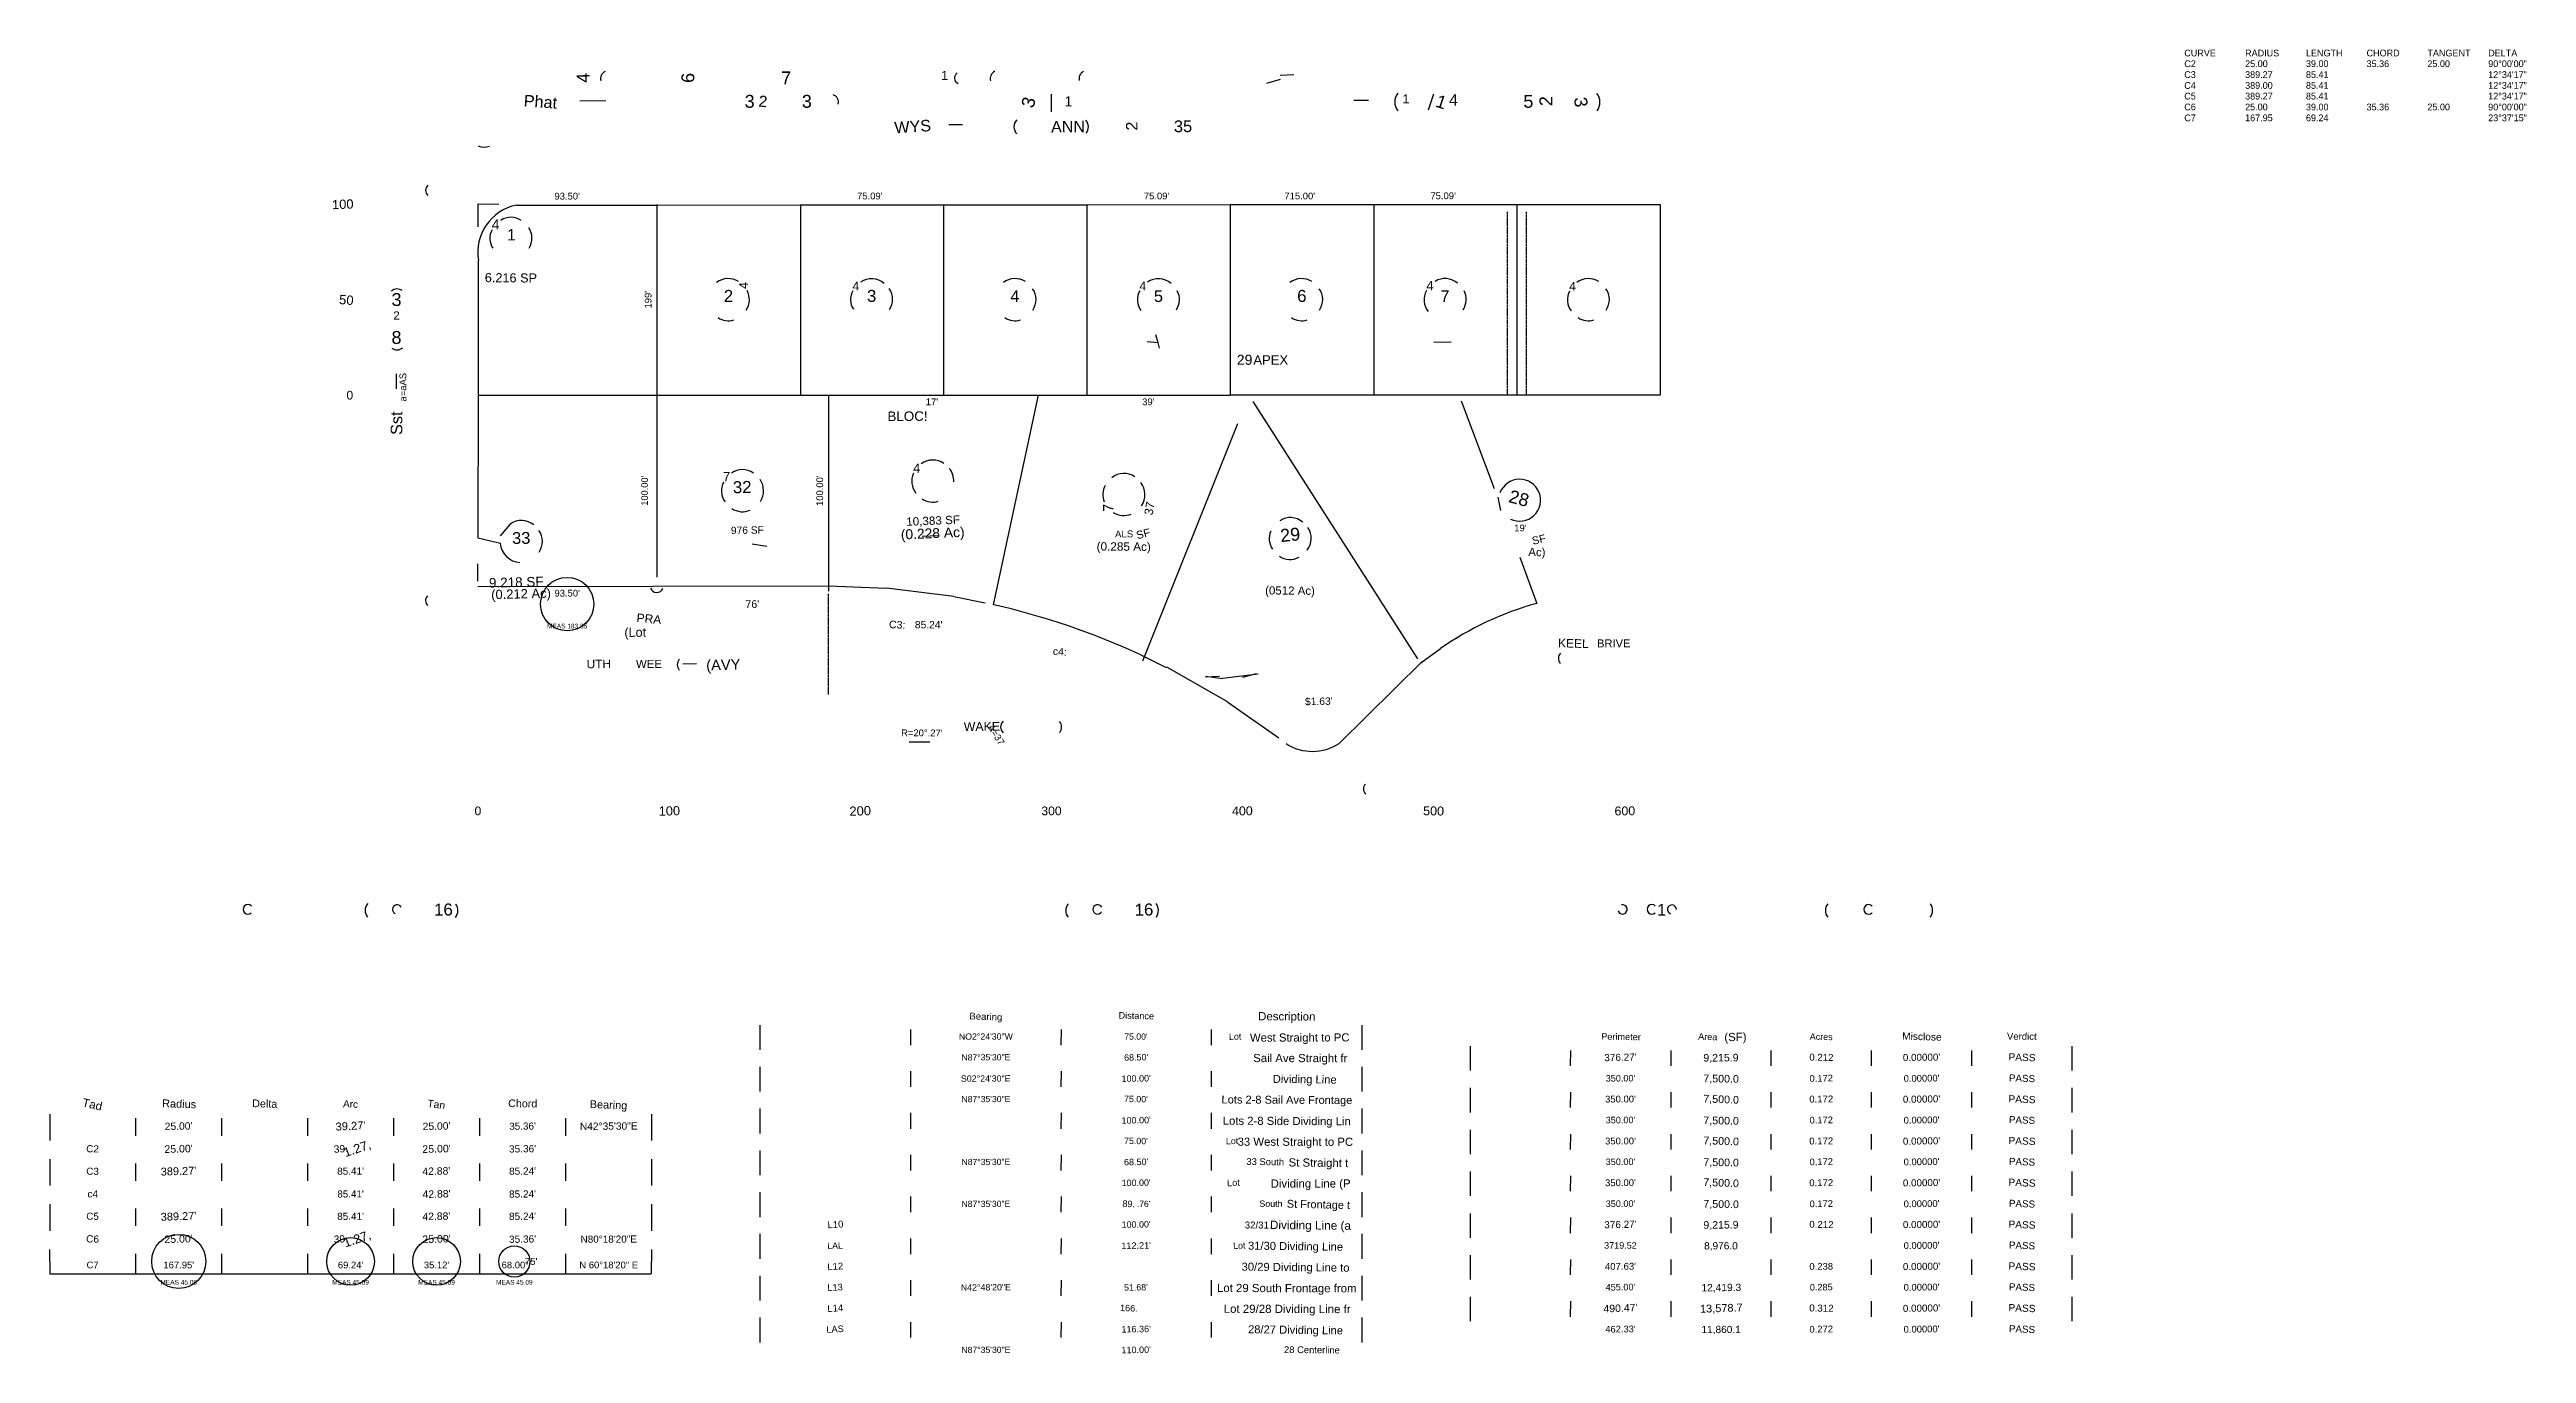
# Model space of a CAD drawing. Header units: feet. Extents: x 5 to 1304, y 51 to 735.
import ezdxf
from ezdxf.enums import TextEntityAlignment as Align

# ---------------------------------------------------------------- set-up
doc = ezdxf.new("R2010")
doc.units = ezdxf.units.FT
doc.header["$MEASUREMENT"] = 0
doc.linetypes.add('DASHED', pattern=[1.524, 1.27, -0.254])
for name, color, linetype in [('PLAT-CURVE', 4, 'CONTINUOUS'), ('PLAT-LINE', 7, 'CONTINUOUS'), ('PLAT-LINE-DASH', 8, 'DASHED'), ('PLAT-QA', 1, 'CONTINUOUS'), ('PLAT-TABLE', 6, 'CONTINUOUS'), ('PLAT-TABLE-CURVE', 6, 'CONTINUOUS'), ('PLAT-TEXT-AREA', 5, 'CONTINUOUS'), ('PLAT-TEXT-BRG', 3, 'CONTINUOUS'), ('PLAT-TEXT-CURVE', 6, 'CONTINUOUS'), ('PLAT-TEXT-DIST', 2, 'CONTINUOUS'), ('PLAT-TEXT-LOTNO', 5, 'CONTINUOUS'), ('PLAT-TEXT-MISC', 9, 'CONTINUOUS'), ('PLAT-TEXT-UNASSOC', 30, 'CONTINUOUS')]:
    doc.layers.add(name, color=color, linetype=linetype)
doc.styles.add('PLAT', font='arial.ttf')

msp = doc.modelspace()

# ---------------------------------------------------------------- linework, layer by layer
at = {"layer": 'PLAT-CURVE', "true_color": 0x58a6ff}
for centre, radius, start, end in [((298.3, 720), 4.3, 116.4487, -166.481), ((482.9, 720.5), 3.22, 126.4374, -116.0183), ((502.8, 720), 4.44, 117.2286, -165.6983), ((549.2, 720.1), 4.25, 116.0233, -165.9737), ((415.1, 708), 3.66, -19.7549, 75.5197), ((717.7, 707.8), 7.19, 139.8231, -140.8467), ((810.9, 707.7), 7.27, -37.7506, 40.1015), ((255.1, 628.8), 25.5, 101.5729, -170.612), ((245.2, 636.3), 9.25, 150.7535, -145.7654), ((247, 637.9), 9.48, 54.8212, 124.3579), ((248, 636.4), 10, -31.2078, 32.7777), ((361, 605.1), 10.1, 57.7122, 127.4939), ((436.2, 605), 10.1, 49.0605, 124.957), ((511.4, 605.1), 10.1, 57.7122, 127.4939), ((586.6, 605), 10.1, 49.0605, 124.957), ((661.7, 605.1), 10.1, 57.7122, 127.4939), ((736.9, 605.1), 10.1, 49.0792, 121.3367), ((812.1, 605.1), 10.1, 57.7122, 127.4939), ((362.5, 604.2), 9.57, -35.0231, 29.2473), ((434.1, 604.1), 9.01, 148.6238, -146.0716), ((437.3, 604.3), 9.89, -33.139, 34.5381), ((512.9, 604.2), 9.53, -35.2401, 36.1939), ((585, 604.1), 9.48, 150.0477, -143.1112), ((587.8, 604.2), 9.8, -33.359, 27.5406), ((663.2, 604.2), 9.53, -35.2401, 36.1939), ((735.7, 604.1), 9.81, 150.8591, -140.748), ((738.2, 604.2), 9.8, -33.359, 27.5406), ((810.7, 604.1), 9.66, 151.7116, -142.655), ((813.6, 604.2), 9.53, -35.2401, 36.1939), ((360.8, 601.7), 8.66, -126.4266, -69.2423), ((511.2, 601.7), 8.66, -126.4266, -69.2423), ((661.5, 601.7), 8.66, -126.4266, -69.2423), ((811.9, 601.7), 8.66, -126.4266, -69.2423), ((109.1, 284.2), 2.51, 44.5466, -46.0452), ((176, 283.7), 5.47, 138.7215, -139.2923), ((187.3, 284.2), 2.42, 30.3149, -115.2342), ((213.6, 283.6), 5.62, -39.7622, 36.9385), ((543.5, 283.6), 5.54, 139.5168, -140.3541), ((554.7, 284.2), 2.45, 29.2804, -31.1849), ((580.3, 283.6), 6.26, -33.6871, 36.1351), ((830, 284.2), 2.44, -162.2445, 104.4803), ((845.4, 284.2), 2.51, 44.5466, -46.0452), ((855.9, 284.2), 2.39, -0.125, -107.5514), ((941.9, 283.6), 5.54, 139.5168, -140.3541), ((959.1, 284.2), 2.51, 44.2992, -46.0431), ((986.9, 283.7), 5.7, -39.5173, 36.2767)]:
    msp.add_arc(centre, radius, start, end, dxfattribs=at)
at = {"layer": 'PLAT-CURVE', "true_color": 0xffd33d}
for centre, radius, start, end in [((515.9, 694.8), 5.1, 134.5353, -134.203), ((544.4, 694.8), 5.44, -38.4852, 41.3445), ((233, 692.8), 8.58, -111.5912, -71.3251), ((205.9, 661.5), 3.65, 133.7409, -133.2343), ((187.3, 605.2), 4.55, 53.5615, 130.2992), ((187.3, 582.2), 4.42, -128.7102, -48.41), ((205.6, 446.2), 3.39, 131.0366, -130.5018), ((338.8, 412.6), 4.56, 140.975, -141.2165), ((697.7, 347.3), 3.61, 133.513, -132.3887)]:
    msp.add_arc(centre, radius, start, end, dxfattribs=at)
at = {"layer": 'PLAT-CURVE', "true_color": 0x3fb950}
for centre, radius, start, end in [((468.3, 509.7), 10.3, 55.6009, 127.0123), ((366.9, 503.9), 9.56, 151.9898, -142.7401), ((368.5, 505.5), 9.51, 53.4326, 127.5732), ((368.9, 503.9), 10.6, -32.5055, 33.4779), ((467.3, 508.9), 10.1, 155.9719, -141.8559), ((469.6, 509.3), 9.64, -4.8392, 40.5272), ((568.5, 503), 10, 54.7133, 129.4532), ((568.8, 501.9), 10.7, -33.7643, 36.5731), ((776, 498.9), 11, -115.5182, 159.5503), ((368.4, 502.7), 9.85, -124.8249, -65.0562), ((468.1, 507.1), 9.22, -125.5337, -71.3171), ((567.3, 501.9), 9.88, 151.7315, -157.1473), ((252.5, 478.2), 10.1, 49.6953, 125.5737), ((253.6, 477.3), 9.9, -34.7519, 35.3744), ((568.6, 501.8), 10.9, -121.5745, -69.8013), ((252.4, 477.2), 11, -175.5156, -93.4431), ((415.3, 68.7), 384.8, 65.0985, 77.2764), ((829, 285.3), 165.4, 105.4422, 124.8587)]:
    msp.add_arc(centre, radius, start, end, dxfattribs=at)
at = {"layer": 'PLAT-CURVE', "true_color": 0xd2a8ff}
for centre, radius, start, end in [((654.8, 478.8), 10.1, 157.3574, -145.912), ((655.8, 479.8), 10, 49.1365, 123.2901), ((656.2, 478.9), 10.5, -36.5413, 33.0714), ((655.7, 477.6), 9.79, -125.517, -61.6786), ((667.4, 392.4), 25.3, -123.1198, -56.4509)]:
    msp.add_arc(centre, radius, start, end, dxfattribs=at)
at = {"layer": 'PLAT-CURVE', "true_color": 0xffffff}
msp.add_arc((323.5, 453.8), 3.36, -163.0521, -20.5532, dxfattribs=at)
at = {"layer": 'PLAT-CURVE', "true_color": 0xff7b72}
for centre, radius, start, end in [((800.5, 415.9), 4.14, 139.0198, -139.9424), ((507.9, 379.9), 4.08, 132.5393, -132.6245), ((531.3, 379.9), 4.5, -38.7022, 40.1953)]:
    msp.add_arc(centre, radius, start, end, dxfattribs=at)
at = {"layer": 'PLAT-LINE', "true_color": 0x58a6ff}
for p, q in [((650.5, 719.7), (643.2, 717.5)), ((530.4, 712), (530.4, 702.7)), ((730.8, 712), (728.1, 703.6)), ((250, 653.8), (323.5, 653.8)), ((323.5, 653.8), (398.8, 653.9)), ((398.8, 654.1), (398.8, 554)), ((398.8, 653.9), (473.9, 653.9)), ((473.9, 654.1), (473.9, 554)), ((473.9, 653.9), (549.1, 653.9)), ((549.1, 654.1), (549.1, 554)), ((549.1, 653.9), (624.2, 654)), ((624.2, 654.1), (624.2, 554)), ((624.2, 654), (699.5, 654)), ((699.5, 654.1), (699.5, 554.1)), ((699.5, 654), (774.6, 654)), ((774.6, 654), (849.7, 654)), ((774.6, 654), (774.6, 554.1)), ((849.7, 654), (849.7, 554.1)), ((229.9, 624.6), (229.8, 554)), ((774.6, 554.1), (769.5, 554.1)), ((779.5, 554.1), (774.6, 554.1)), ((849.7, 554.1), (779.5, 554.1))]:
    msp.add_line(p, q, dxfattribs=at)
at = {"layer": 'PLAT-LINE', "true_color": 0x223c5b}
msp.add_line((650.4, 721.9), (657.6, 722.2), dxfattribs=at)
at = {"layer": 'PLAT-LINE', "true_color": 0x2d517b}
msp.add_line((283.2, 708.5), (296.7, 708.7), dxfattribs=at)
at = {"layer": 'PLAT-LINE', "true_color": 0x4581c6}
msp.add_line((696.7, 708.6), (689.1, 708.7), dxfattribs=at)
at = {"layer": 'PLAT-LINE', "true_color": 0xbb9d32}
msp.add_line((483.9, 695.8), (476.7, 695.8), dxfattribs=at)
at = {"layer": 'PLAT-LINE', "true_color": 0xffd33d}
for p, q in [((229.6, 654.4), (240.7, 654.2)), ((229.6, 654.4), (229.7, 642.3)), ((186.8, 565.3), (186.9, 557.4)), ((229.7, 456.5), (229.7, 465.5))]:
    msp.add_line(p, q, dxfattribs=at)
at = {"layer": 'PLAT-LINE', "true_color": 0x4bafa7}
msp.add_line((323.5, 654.1), (323.5, 458.6), dxfattribs=at)
at = {"layer": 'PLAT-LINE', "true_color": 0x61676e}
msp.add_line((586.4, 581.5), (585.3, 585.7), dxfattribs=at)
at = {"layer": 'PLAT-LINE', "true_color": 0x393e45}
msp.add_line((586.4, 581.5), (580.7, 582), dxfattribs=at)
at = {"layer": 'PLAT-LINE', "true_color": 0x193868}
msp.add_line((587.1, 578.7), (586.4, 581.5), dxfattribs=at)
at = {"layer": 'PLAT-LINE', "true_color": 0x7d848b}
msp.add_line((740.1, 581.9), (731.1, 581.6), dxfattribs=at)
at = {"layer": 'PLAT-LINE', "true_color": 0x3fb950}
for p, q in [((229.8, 554), (229.7, 479.2)), ((229.7, 554), (398.8, 554)), ((398.8, 554), (413.5, 554)), ((413.5, 554), (473.9, 554)), ((413.5, 554), (413.5, 454)), ((473.9, 554), (523.6, 554)), ((523.6, 554), (549.1, 554)), ((549.1, 554), (624.2, 554)), ((699.5, 554.1), (624.2, 554)), ((636.1, 550.7), (722.5, 415.7)), ((769.5, 554.1), (699.5, 554.1)), ((745.3, 551.1), (762.6, 505.1)), ((764.6, 500.5), (766, 493.5)), ((246.6, 486.4), (241.4, 480.3)), ((229.7, 479.2), (241.5, 476.4)), ((776.2, 469), (785, 444.7)), ((413.5, 454), (443.9, 452.8)), ((443.9, 452.9), (479.3, 448.5)), ((479.3, 448.3), (495.8, 445)), ((734.5, 421), (724.2, 413.4))]:
    msp.add_line(p, q, dxfattribs=at)
at = {"layer": 'PLAT-LINE', "true_color": 0x2c7d3c}
msp.add_line((523.6, 554), (500, 444), dxfattribs=at)
at = {"layer": 'PLAT-LINE', "true_color": 0xd2a8ff}
for p, q in [((628, 539), (578.3, 414.5)), ((577.3, 417.7), (590.7, 411.2)), ((590.8, 411.5), (623, 393.1)), ((724.9, 414.3), (681.4, 371.3)), ((623, 393), (649.8, 374.3))]:
    msp.add_line(p, q, dxfattribs=at)
at = {"layer": 'PLAT-LINE', "true_color": 0x23272e}
msp.add_line((373.6, 476), (381.3, 474.8), dxfattribs=at)
at = {"layer": 'PLAT-LINE', "true_color": 0x0d1117}
msp.add_line((471.3, 480.2), (462.7, 479.8), dxfattribs=at)
at = {"layer": 'PLAT-LINE', "true_color": 0x9ec345}
msp.add_line((229.7, 453.6), (413.5, 453.9), dxfattribs=at)
at = {"layer": 'PLAT-LINE', "true_color": 0xf85149}
msp.add_line((413.5, 454), (413.5, 451.2), dxfattribs=at)
at = {"layer": 'PLAT-LINE', "true_color": 0xfed23c}
msp.add_line((344.4, 413.1), (337.2, 412.9), dxfattribs=at)
at = {"layer": 'PLAT-LINE', "true_color": 0x613f3e}
msp.add_line((611.2, 406.2), (618.6, 406.6), dxfattribs=at)
at = {"layer": 'PLAT-LINE', "true_color": 0x2f2538}
msp.add_line((611.3, 406.6), (620.2, 405.3), dxfattribs=at)
at = {"layer": 'PLAT-LINE', "true_color": 0x3e2f3e}
msp.add_line((638.9, 407.6), (620.2, 405.3), dxfattribs=at)
at = {"layer": 'PLAT-LINE', "true_color": 0x3d2e39}
msp.add_line((637.8, 407.8), (630.7, 405.9), dxfattribs=at)
at = {"layer": 'PLAT-LINE', "true_color": 0xff7b72}
msp.add_line((455.8, 372.2), (466.7, 372.2), dxfattribs=at)
at = {"layer": 'PLAT-LINE', "true_color": 0x30363d}
for p, q in [((377.5, 223.5), (377.5, 210.5)), ((456.5, 221.2), (456.5, 213)), ((535.5, 221.2), (535.4, 213)), ((614.3, 221.2), (614.2, 213)), ((693.2, 223.5), (693.2, 210.5)), ((750, 212.5), (750, 199.7)), ((802.7, 210.2), (802.6, 202.1)), ((855.3, 210.2), (855.3, 202.1)), ((907.8, 210.2), (907.7, 202.1)), ((960.4, 210.2), (960.4, 202.1)), ((1013, 210.2), (1013, 202.1)), ((1065.7, 212.5), (1065.7, 199.7)), ((377.5, 201.6), (377.5, 188.6)), ((456.5, 199.3), (456.5, 191.1)), ((535.5, 199.3), (535.4, 191.1)), ((614.3, 199.3), (614.2, 191.1)), ((693.2, 201.6), (693.2, 188.6)), ((750, 190.5), (750, 177.7)), ((802.7, 188.3), (802.6, 180.2)), ((855.3, 188.3), (855.3, 180.2)), ((907.8, 188.3), (907.7, 180.2)), ((960.4, 188.3), (960.4, 180.2)), ((1013, 188.3), (1013, 180.2)), ((1065.7, 190.5), (1065.7, 177.7)), ((5.1, 176.8), (5.1, 163)), ((50.2, 174.6), (50.2, 165.4)), ((95.3, 174.6), (95.3, 165.4)), ((140.4, 174.6), (140.3, 165.4)), ((185.5, 174.6), (185.4, 165.4)), ((230.6, 174.6), (230.5, 165.4)), ((275.6, 174.6), (275.6, 165.4)), ((320.8, 176.8), (320.8, 163)), ((377.5, 179.7), (377.5, 166.7)), ((456.5, 177.4), (456.5, 169.1)), ((535.5, 177.4), (535.4, 169.1)), ((614.3, 177.4), (614.2, 169.1)), ((693.2, 179.7), (693.2, 166.7)), ((377.5, 157.7), (377.5, 144.7)), ((693.2, 157.7), (693.2, 144.7)), ((750, 168.6), (750, 155.8)), ((802.7, 166.3), (802.6, 158.3)), ((855.3, 166.3), (855.3, 158.3)), ((907.8, 166.3), (907.7, 158.3)), ((960.4, 166.3), (960.4, 158.3)), ((1013, 166.3), (1013, 158.3)), ((1065.7, 168.6), (1065.7, 155.8)), ((5.1, 153.2), (5.1, 139.3)), ((50.2, 150.9), (50.2, 141.8)), ((95.3, 150.9), (95.3, 141.8)), ((140.4, 150.9), (140.3, 141.8)), ((185.5, 150.9), (185.4, 141.8)), ((230.6, 150.9), (230.5, 141.8)), ((275.6, 150.9), (275.6, 141.8)), ((320.8, 153.2), (320.8, 139.3)), ((456.5, 155.4), (456.5, 147.2)), ((535.5, 155.4), (535.4, 147.2)), ((614.3, 155.4), (614.2, 147.2)), ((750, 146.7), (750, 133.9)), ((802.7, 144.4), (802.6, 136.3)), ((855.3, 144.4), (855.3, 136.3)), ((907.8, 144.4), (907.7, 136.3)), ((960.4, 144.4), (960.4, 136.3)), ((1013, 144.4), (1013, 136.3)), ((1065.7, 146.7), (1065.7, 133.9)), ((377.5, 135.8), (377.5, 122.8)), ((456.5, 133.5), (456.5, 125.3)), ((535.5, 133.5), (535.4, 125.3)), ((614.3, 133.5), (614.2, 125.3)), ((693.2, 135.8), (693.2, 122.8)), ((5.1, 129.5), (5.1, 115.6)), ((50.2, 127.2), (50.2, 118.1)), ((95.3, 127.2), (95.3, 118.1)), ((140.4, 127.2), (140.3, 118.1)), ((185.5, 127.2), (185.4, 118.1)), ((230.6, 127.2), (230.5, 118.1)), ((275.6, 127.2), (275.6, 118.1)), ((320.8, 129.5), (320.8, 115.6)), ((750, 124.7), (750, 111.9)), ((802.7, 122.5), (802.6, 114.4)), ((855.3, 122.5), (855.3, 114.4)), ((907.8, 122.5), (907.7, 114.4)), ((960.4, 122.5), (960.4, 114.4)), ((1013, 122.5), (1013, 114.4)), ((1065.7, 124.7), (1065.7, 111.9)), ((5, 105.8), (5.1, 93)), ((320.8, 105.8), (320.6, 93)), ((377.5, 113.9), (377.5, 100.9)), ((456.5, 111.6), (456.5, 103.3)), ((535.5, 111.6), (535.4, 103.3)), ((614.3, 111.6), (614.2, 103.3)), ((693.2, 113.9), (693.2, 100.9)), ((5.1, 93), (50.2, 93)), ((50.2, 103.5), (50.2, 93)), ((50.2, 93), (95.3, 93)), ((95.3, 103.5), (95.3, 93)), ((95.3, 93), (140.3, 93)), ((140.4, 103.5), (140.3, 93)), ((140.3, 93), (185.4, 93)), ((185.5, 103.5), (185.4, 93)), ((185.4, 93), (230.5, 93)), ((230.6, 103.5), (230.5, 93)), ((230.5, 93), (275.6, 93)), ((275.6, 103.5), (275.6, 93)), ((275.6, 93), (320.6, 93)), ((377.5, 91.9), (377.5, 79)), ((693.2, 91.9), (693.2, 79)), ((750, 102.8), (750, 90)), ((802.7, 100.5), (802.6, 92.5)), ((855.3, 100.5), (855.3, 92.5)), ((907.8, 100.5), (907.7, 92.5)), ((960.4, 100.5), (960.4, 92.5)), ((1013, 100.5), (1013, 92.5)), ((1065.7, 102.8), (1065.7, 90)), ((456.5, 89.7), (456.5, 81.4)), ((535.5, 89.7), (535.4, 81.4)), ((614.3, 89.7), (614.2, 81.4)), ((750, 80.9), (750, 68.1)), ((802.7, 78.6), (802.6, 70.5)), ((855.3, 78.6), (855.3, 70.5)), ((907.8, 78.6), (907.7, 70.5)), ((960.4, 78.6), (960.4, 70.5)), ((1013, 78.6), (1013, 70.5)), ((1065.7, 80.9), (1065.7, 68.1)), ((377.5, 70), (377.5, 57)), ((456.5, 67.7), (456.5, 59.5)), ((535.5, 67.7), (535.4, 59.5)), ((614.3, 67.7), (614.2, 59.5)), ((693.2, 70), (693.2, 57))]:
    msp.add_line(p, q, dxfattribs=at)
at = {"layer": 'PLAT-LINE-DASH', "true_color": 0x339f86}
for p, q in [((769.5, 650.2), (769.5, 554.1)), ((779.5, 650.2), (779.5, 554.1))]:
    msp.add_line(p, q, dxfattribs=at)
at = {"layer": 'PLAT-LINE-DASH', "true_color": 0xf85149}
msp.add_line((413.4, 449.8), (413.4, 397), dxfattribs=at)
at = {"layer": 'PLAT-QA'}
for centre, radius in [((276.5, 444.4), 14), ((72.8, 99.5), 14.2), ((162.9, 99.5), 12.5), ((208, 99.5), 12.5), ((248.8, 99.5), 8.2)]:
    msp.add_circle(centre, radius, dxfattribs=at)

# ---------------------------------------------------------------- texts
for s, height, p in [('MEAS 183.85', 2.479, (276.5, 434.1)), ('MEAS 45.09', 2.48, (72.8, 89.8)), ('MEAS 45.09', 2.48, (162.9, 89.8)), ('MEAS 45.09', 2.48, (208, 89.8)), ('MEAS 45.09', 2.48, (248.8, 89.8))]:
    msp.add_text(s, height=height, dxfattribs=at).set_placement(p, align=Align.TOP_CENTER)
at = {"layer": 'PLAT-TABLE', "style": 'PLAT'}
for s, height, rotation, p in [("39.27'", 4.19, 2.8226, (162.9, 170.6)), ("25.00'", 3.88, 1.1723, (208, 170.5)), ("35.36'", 3.72, 0.4307, (253.1, 170.5)), ('1.27,', 4.71, 18.6921, (166.4, 158.8)), ("25.00'", 3.97, 1.5616, (208, 158.6)), ("35.36'", 3.78, 0.7121, (253.1, 158.6)), ("85.41'", 3.74, 0.4989, (162.9, 146.9)), ("42.88'", 3.89, 1.3108, (207.9, 146.9)), ("85.24'", 3.77, 0.661, (253.1, 146.9)), ("85.41'", 3.68, 0.2027, (162.9, 134.9)), ("42.88'", 3.92, 1.456, (208, 134.9)), ("85.24'", 3.77, 0.6254, (253.1, 134.9)), ("85.41'", 3.74, 0.4989, (162.9, 123.2)), ("42.88'", 3.89, 1.3108, (207.9, 123.2)), ("85.24'", 3.77, 0.661, (253.1, 123.2)), ('1.27,', 4.71, 18.6921, (166.4, 111.4)), ("25.00'", 3.97, 1.5616, (208, 111.3)), ("35.36'", 3.78, 0.7121, (253.1, 111.2))]:
    msp.add_text(s, height=height, rotation=rotation, dxfattribs=at).set_placement(p, align=Align.MIDDLE_CENTER)
at = {"layer": 'PLAT-TABLE-CURVE'}
for s, height, p in [('CURVE', 3.54, (1124.6, 730.7)), ('C2', 3.54, (1124.6, 725.1)), ('25.00', 3.54, (1156.5, 725.1)), ('RADIUS', 3.54, (1156.5, 730.7)), ('39.00', 3.54, (1188.4, 725.1)), ('LENGTH', 3.54, (1188.4, 730.7)), ('35.36', 3.54, (1220.2, 725.1)), ('CHORD', 3.54, (1220.2, 730.7)), ('TANGENT', 3.54, (1252.1, 730.7)), ('25.00', 3.54, (1252.1, 725.1)), ('90%%d00\'00"', 3.541, (1284, 725.1)), ('DELTA', 3.54, (1284, 730.7)), ('C3', 3.54, (1124.6, 719.4)), ('C4', 3.54, (1124.6, 713.7)), ('389.27', 3.54, (1156.5, 719.4)), ('389.00', 3.54, (1156.5, 713.7)), ('85.41', 3.54, (1188.4, 719.4)), ('85.41', 3.54, (1188.4, 713.7)), ('12%%d34\'17"', 3.541, (1284, 719.4)), ('12%%d34\'17"', 3.541, (1284, 713.7)), ('C5', 3.54, (1124.6, 708.1)), ('C6', 3.54, (1124.6, 702.4)), ('389.27', 3.54, (1156.5, 708.1)), ('25.00', 3.54, (1156.5, 702.4)), ('85.41', 3.54, (1188.4, 708.1)), ('39.00', 3.54, (1188.4, 702.4)), ('35.36', 3.54, (1220.2, 702.4)), ('25.00', 3.54, (1252.1, 702.4)), ('90%%d00\'00"', 3.541, (1284, 702.4)), ('12%%d34\'17"', 3.541, (1284, 708.1)), ('C7', 3.54, (1124.6, 696.7)), ('167.95', 3.54, (1156.5, 696.7)), ('69.24', 3.54, (1188.4, 696.7)), ('23%%d37\'15"', 3.541, (1284, 696.7))]:
    msp.add_text(s, height=height, dxfattribs=at).set_placement(p, align=Align.BOTTOM_LEFT)
at = {"layer": 'PLAT-TEXT-AREA', "style": 'PLAT'}
for s, height, rotation, p in [('976 SF', 3.83, 1.0363, (371, 483.2)), ('(0.228 Ac)', 5.19, 2.4141, (468.2, 481.6)), ('10,383 SF', 4.37, 2.4141, (468.4, 488.2)), ('SF', 4.13, 13.8186, (578.6, 481.3)), ('SF', 4.08, 13.2477, (786.1, 478.3)), ('(0.285 Ac)', 4.41, 359.6263, (568.4, 474.6)), ('Ac)', 4.27, 358.2099, (785.1, 471.7)), ('9.218 SF', 5.06, 1.5316, (249.8, 455.9)), ('(0.212 Ac)', 4.86, 1.5316, (252.3, 449.8)), ('(0512 Ac)', 4.31, 359.4733, (655.6, 451.5)), ('(SF)', 4.29, 1.2513, (889.2, 217.3)), ('Acres', 3.36, 358.721, (934.2, 217.4))]:
    msp.add_text(s, height=height, rotation=rotation, dxfattribs=at).set_placement(p, align=Align.MIDDLE_CENTER)
at = {"layer": 'PLAT-TEXT-BRG', "style": 'PLAT'}
msp.add_text('N 60%%d18\'20" E', height=3.541, dxfattribs=at).set_placement((298.3, 94.8), align=Align.BOTTOM_CENTER)
at = {"layer": 'PLAT-TEXT-CURVE', "style": 'PLAT'}
for s, rotation, p in [('a=aAS', 90.4649, (188.6, 558.2)), ('A=37', 302.728, (503, 376.8))]:
    msp.add_text(s, height=3.54, rotation=rotation, dxfattribs=at).set_placement(p, align=Align.TOP_CENTER)
for s, height, rotation, p in [('C3:', 3.95, 357.3385, (449.6, 433.6)), ('c4:', 3.91, 356.4468, (534.9, 419.5)), ('C2', 3.73, 358.5353, (27.6, 158.6)), ('C3', 3.7, 358.9646, (27.6, 146.8)), ('c4', 3.74, 358.4293, (27.7, 134.9)), ('C5', 3.69, 359.1799, (27.6, 123.2)), ('C6', 3.8, 357.6447, (27.6, 111.3))]:
    msp.add_text(s, height=height, rotation=rotation, dxfattribs=at).set_placement(p, align=Align.MIDDLE_CENTER)
msp.add_text("R=20%%d.27'", height=3.541, rotation=359.8441, dxfattribs=at).set_placement((462.5, 374), align=Align.BOTTOM_CENTER)
msp.add_text('C7', height=3.54, dxfattribs=at).set_placement((27.6, 94.8), align=Align.BOTTOM_CENTER)
at = {"layer": 'PLAT-TEXT-DIST', "style": 'PLAT'}
for s, rotation, p in [("93.50'", 0.0198, (276.5, 655.6)), ("75.09'", 0.0198, (435.2, 655.7)), ("75.09'", 0.0198, (585.6, 655.7)), ("715.00'", 0.0198, (660.7, 655.7)), ("75.09'", 0.0198, (735.9, 655.8)), ("199'", 90, (321.8, 604.1)), ("100.00'", 89.9914, (411.8, 503.9))]:
    msp.add_text(s, height=3.54, rotation=rotation, dxfattribs=at).set_placement(p, align=Align.BOTTOM_CENTER)
for s, rotation, p in [("17'", 359.9985, (467.8, 552.3)), ("39'", 359.9985, (581.3, 552.3)), ("19'", 0.6133, (776.4, 486.1)), ("93.50'", 0.078, (276.5, 451.9))]:
    msp.add_text(s, height=3.54, rotation=rotation, dxfattribs=at).set_placement(p, align=Align.TOP_CENTER)
for s, p in [("167.95'", (72.8, 94.8)), ("69.24'", (162.9, 94.8)), ("35.12'", (208, 94.8)), ("68.00'", (248.8, 94.8))]:
    msp.add_text(s, height=3.54, dxfattribs=at).set_placement(p, align=Align.BOTTOM_CENTER)
at = {"layer": 'PLAT-TEXT-LOTNO', "style": 'PLAT'}
for s, height, rotation, p in [('4', 6.76, 91.937, (284.9, 720.5)), ('6', 6.76, 87.9683, (339.8, 720.5)), ('2', 5.88, 354.8065, (379.2, 708.2)), ('3', 6.76, 73.5996, (518.4, 707.7)), ('1', 5.27, 0.1114, (539.4, 708.2)), ('1', 6.76, 341.6835, (735, 707.9)), ('2', 6.76, 90, (789.8, 708.3)), ('3', 6.76, 276.3973, (808.2, 707.8)), ('2', 5.97, 90, (572.6, 695.2)), ('35', 6.17, 0.2447, (599.5, 695.1)), ('100', 4.86, 1.9334, (158.8, 654.2)), ('4', 4.74, 90, (369, 611.6)), ('50', 4.91, 355.5833, (160.7, 604)), ('32', 6.31, 1.097, (368.3, 505.8)), ('7', 5.44, 90, (560.3, 494.9)), ('37', 4.46, 79.6815, (581.9, 494.6)), ('28', 6.71, 344.905, (775.7, 499.9)), ('33', 6.22, 0.6418, (252.4, 479.1)), ('29', 6.76, 5.6716, (655.7, 480.8)), ('100', 4.8, 1.5373, (330.1, 335.9)), ('200', 4.86, 1.9472, (430.2, 335.9)), ('300', 4.57, 359.9717, (530.5, 335.9)), ('400', 4.68, 0.917, (630.6, 335.9)), ('500', 4.72, 358.9926, (730.9, 335.9)), ('600', 4.65, 0.655, (831.2, 335.9)), ('16', 6.32, 1.1572, (211.6, 284.1)), ('16', 6.32, 1.2617, (579, 284.1))]:
    msp.add_text(s, height=height, rotation=rotation, dxfattribs=at).set_placement(p, align=Align.MIDDLE_CENTER)
for s, height, p in [('7', 6.76, (391.4, 720.5)), ('1', 4.74, (474.5, 721.8)), ('3', 6.76, (372.2, 708.2)), ('3', 6.76, (402.2, 708.2)), ('1', 4.74, (716.4, 709.5)), ('4', 5.97, (741.3, 708.9)), ('5', 6.76, (780.6, 708.2)), ('4', 5.26, (239, 643.6)), ('1', 5.97, (247.3, 638.2)), ('4', 4.56, (427.9, 611.3)), ('4', 4.56, (578.4, 611.3)), ('4', 4.91, (729, 611.5)), ('4', 4.56, (803.8, 611.2)), ('3', 6.76, (187, 604.2)), ('2', 4.39, (187, 595.8)), ('2', 6.32, (361.1, 606.1)), ('3', 6.32, (436.2, 606.1)), ('4', 6.14, (511.3, 606)), ('5', 6.14, (586.6, 606)), ('6', 6.32, (661.8, 606.1)), ('7', 6.14, (736.9, 606)), ('8', 6.76, (187, 584.3)), ('29', 5.26, (631.8, 572.6)), ('0', 4.56, (162.5, 554)), ('7', 4.91, (360.1, 511.2)), ('4', 4.91, (459.8, 515.7)), ('0', 4.56, (229.7, 335.9)), ('1', 6.14, (850.5, 284))]:
    msp.add_text(s, height=height, dxfattribs=at).set_placement(p, align=Align.MIDDLE_CENTER)
at = {"layer": 'PLAT-TEXT-MISC', "style": 'PLAT'}
for s, height, rotation, p in [('Phat', 6.09, 355.9184, (262.5, 708)), ('WYS', 6.05, 3.7418, (457.7, 695)), ('ANN', 6.04, 0.3798, (539.2, 694.9)), ('6.216 SP', 4.77, 359.5015, (247, 615.6)), ('BLOC!', 5.02, 0.3598, (455, 543)), ('Sst', 6.09, 90, (187, 539.3)), ('ALS', 3.63, 0.519, (568.6, 481.2)), ('(Lot', 4.74, 0.4113, (312.2, 429.6)), ('PRA', 4.53, 354.8544, (319.4, 436.7)), ('KEEL', 4.51, 358.1687, (804.2, 423.8)), ('BRIVE', 4.18, 0.2369, (825.4, 423.8)), ('UTH', 4.45, 0.8205, (293.1, 413)), ('(AVY', 5.52, 1.899, (358.4, 412.6)), ('WAKE', 4.62, 0.5805, (494, 380.2)), ('Bearing', 3.59, 358.023, (496.1, 228)), ('Distance', 3.42, 358.6455, (575, 228.4)), ('Description', 4.3, 359.6393, (653.9, 228.1)), ('NO2%%d24\'30"W', 3.284, 0.2506, (496.1, 217.5)), ('Lot', 3.34, 1.6664, (626.8, 217.5)), ('West Straight to PC', 4.259, 0.1423, (660.7, 217)), ('Sail Ave Straight fr', 4.273, 359.9448, (661, 206.2)), ('Perimeter', 3.43, 359.1829, (829.2, 217.4)), ('Area', 3.4, 357.8469, (874.7, 217.4)), ('9,215.9', 3.96, 0.4905, (881.6, 206.4)), ('0.212', 3.62, 359.1666, (934.3, 206.6)), ('Misclose', 3.81, 358.4066, (987, 217.5)), ("0.00000'", 3.68, 0.7393, (986.8, 206.6)), ('Verdict', 3.58, 359.4098, (1039.4, 217.6)), ('PASS', 3.81, 357.8742, (1039.5, 206.6)), ('Dividing Line', 4.193, 359.2718, (663.3, 195.1)), ('7,500.0', 4, 359.0533, (881.7, 195.4)), ('0.172', 3.51, 0.9883, (934.2, 195.6)), ("0.00000'", 3.53, 0.7431, (986.8, 195.6)), ('PASS', 3.68, 357.8982, (1039.5, 195.6)), ('Tad', 4.36, 347.0145, (27.5, 181.9)), ('Radius', 4.11, 358.0943, (73, 182.2)), ('Delta', 4.05, 358.1416, (117.9, 182.3)), ('Arc', 3.73, 357.554, (162.9, 182.1)), ('Tan', 3.88, 352.2428, (207.9, 181.9)), ('Chord', 4.01, 359.1116, (253.2, 182.4)), ('Bearing', 4.09, 357.778, (298.2, 181.7)), ('Lots 2-8 Sail Ave Frontage', 4.148, 359.746, (654, 184.3)), ('7,500.0', 4.01, 357.9164, (881.7, 184.6)), ('0.172', 3.59, 0.5995, (934.2, 184.7)), ("0.00000'", 3.68, 0.7393, (986.8, 184.7)), ('PASS', 3.81, 357.8742, (1039.5, 184.6)), ('Lots 2-8 Side Dividing Lin', 4.237, 359.7238, (653.9, 173.2)), ('7,500.0', 4, 359.0533, (881.7, 173.4)), ('0.172', 3.51, 0.9883, (934.2, 173.7)), ("0.00000'", 3.53, 0.7431, (986.8, 173.7)), ('PASS', 3.68, 357.8982, (1039.5, 173.7)), ('Lot', 3.32, 1.5455, (625.2, 162.7)), ('33 West Straight to PC', 4.266, 359.9421, (658.4, 162.3)), ('7,500.0', 4.01, 357.9164, (881.7, 162.7)), ('0.172', 3.59, 0.5995, (934.2, 162.7)), ("0.00000'", 3.68, 0.7393, (986.8, 162.7)), ('PASS', 3.81, 357.8742, (1039.5, 162.7)), ('33 South', 3.54, 359.2518, (642.6, 151.8)), ('St Straight t', 4.293, 359.355, (670.5, 151.3)), ('7,500.0', 4, 359.0533, (881.7, 151.5)), ('7,500.0', 4.01, 357.9164, (881.7, 140.8)), ('0.172', 3.51, 0.9883, (934.2, 151.8)), ("0.00000'", 3.53, 0.7431, (986.8, 151.8)), ('PASS', 3.81, 357.8742, (1039.5, 140.8)), ('PASS', 3.68, 357.8982, (1039.5, 151.8)), ('Lot', 3.47, 2.9587, (625.9, 140.8)), ('South', 3.32, 0.052, (645.6, 129.8)), ('Dividing Line (P', 4.289, 0.1118, (666.4, 140.4)), ('St Frontage t', 4.106, 358.6548, (670.5, 129.4)), ('7,500.0', 4, 359.0533, (881.7, 129.6)), ('0.172', 3.59, 0.5995, (934.2, 140.8)), ('0.172', 3.51, 0.9883, (934.2, 129.8)), ("0.00000'", 3.68, 0.7393, (986.8, 140.8)), ("0.00000'", 3.53, 0.7431, (986.8, 129.8)), ('PASS', 3.68, 357.8982, (1039.5, 129.8)), ('L10', 3.56, 3.4824, (417.2, 118.9)), ('32/31', 3.64, 359.8777, (638.2, 118.6)), ('Dividing Line (a', 4.416, 359.4385, (666.3, 118.5)), ('9,215.9', 3.96, 0.4905, (881.6, 118.7)), ('0.212', 3.62, 359.1666, (934.3, 118.9)), ("0.00000'", 3.68, 0.7393, (986.8, 118.9)), ('PASS', 3.81, 357.8742, (1039.5, 118.8)), ('LAL', 3.27, 0.9205, (417, 107.8)), ('Lot', 3.33, 1.5769, (629, 107.8)), ('31/30 Dividing Line', 4.195, 359.2924, (658.5, 107.5)), ('8,976.0', 3.79, 0.1218, (881.6, 107.7)), ("0.00000'", 3.53, 0.7431, (986.8, 107.9)), ('PASS', 3.68, 357.8982, (1039.5, 107.9)), ('L12', 3.58, 3.4829, (417.1, 96.9)), ('30/29 Dividing Line to', 4.213, 359.4437, (658.5, 96.5)), ('0.238', 3.55, 0.4578, (934.2, 96.9)), ("0.00000'", 3.68, 0.7393, (986.8, 96.9)), ('PASS', 3.81, 357.8742, (1039.5, 96.9)), ('L13', 3.46, 2.6196, (417, 85.9)), ('Lot 29 South Frontage from', 4.285, 359.8379, (653.9, 85.5)), ('12,419.3', 3.84, 0.576, (881.8, 85.8)), ('0.285', 3.43, 0.6206, (934.2, 86)), ("0.00000'", 3.53, 0.7431, (986.8, 86)), ('PASS', 3.68, 357.8982, (1039.5, 86)), ('LAS', 3.48, 2.8671, (417, 64)), ('L14', 3.58, 3.5903, (417.1, 75)), ('Lot 29/28 Dividing Line fr', 4.308, 359.8389, (654.1, 74.6)), ('28/27 Dividing Line', 4.193, 359.2769, (658.5, 63.6)), ('13,578.7', 4.11, 1.9381, (881.8, 75)), ('11,860.1', 3.8, 0.161, (881.7, 63.8)), ('0.312', 3.65, 359.0067, (934.3, 75)), ('0.272', 3.54, 1.138, (934.2, 64)), ("0.00000'", 3.68, 0.7393, (986.8, 75)), ("0.00000'", 3.53, 0.7431, (986.8, 64)), ('PASS', 3.81, 357.8742, (1039.5, 75)), ('PASS', 3.68, 357.8982, (1039.5, 64)), ('28 Centerline', 3.523, 359.4992, (667.1, 53.1))]:
    msp.add_text(s, height=height, rotation=rotation, dxfattribs=at).set_placement(p, align=Align.MIDDLE_CENTER)
for s, height, p in [('APEX', 4.89, (645.5, 572.5)), ('WEE', 4.26, (319.4, 413))]:
    msp.add_text(s, height=height, dxfattribs=at).set_placement(p, align=Align.MIDDLE_CENTER)
at = {"layer": 'PLAT-TEXT-UNASSOC', "style": 'PLAT'}
for s, height, rotation, p in [("100.00'", 3.47, 90, (317.1, 503.9)), ("76'", 4.03, 0.7997, (373.6, 444.4)), ("85.24'", 3.85, 0.2595, (466.1, 433.6)), ("$1.63'", 3.86, 0.9683, (670.7, 393.4)), ('N87%%d35\'30"E', 3.244, 0.1766, (496.1, 206.6)), ("68.50'", 3.36, 1.1125, (574.9, 206.6)), ("75.00'", 3.25, 359.5617, (574.8, 217.5)), ("376.27'", 3.74, 1.2052, (828.9, 206.6)), ('S02%%d24\'30"E', 3.318, 0.3397, (496, 195.5)), ("100.00'", 3.39, 0.964, (574.9, 195.5)), ("350.00'", 3.41, 0.3903, (828.9, 195.6)), ('N87%%d35\'30"E', 3.244, 0.1766, (496.1, 184.7)), ("75.00'", 3.33, 359.2002, (574.8, 184.7)), ("350.00'", 3.55, 0.3563, (828.9, 184.7)), ("25.00'", 3.87, 1.1567, (72.7, 170.5)), ('N42%%d35\'30"E', 3.82, 0.3508, (298.3, 170.5)), ("100.00'", 3.39, 0.964, (574.9, 173.6)), ("350.00'", 3.41, 0.3903, (828.9, 173.7)), ("25.00'", 3.96, 1.5555, (72.7, 158.6)), ('39.', 3.85, 3.1918, (157.8, 158.6)), ("75.00'", 3.33, 359.2002, (574.8, 162.7)), ("350.00'", 3.55, 0.3563, (828.9, 162.7)), ("389.27'", 4.12, 1.941, (72.7, 146.9)), ('N87%%d35\'30"E', 3.227, 0.1419, (496.1, 151.7)), ("68.50'", 3.39, 1.2812, (574.9, 151.7)), ("350.00'", 3.41, 0.3903, (828.9, 151.8)), ('N87%%d35\'30"E', 3.227, 0.1419, (496.1, 129.7)), ("100.00'", 3.35, 0.8048, (574.9, 140.8)), ('89.', 3.38, 356.3882, (571, 129.7)), (".76'", 3.19, 359.7057, (578.8, 129.7)), ("350.00'", 3.55, 0.3563, (828.9, 140.8)), ("350.00'", 3.41, 0.3903, (828.9, 129.8)), ("389.27'", 4.12, 1.941, (72.7, 123.2)), ("100.00'", 3.35, 0.8048, (574.9, 118.9)), ("376.27'", 3.74, 1.2052, (828.9, 118.9)), ("25.00'", 3.96, 1.5555, (72.7, 111.3)), ('39.', 3.85, 3.1918, (157.8, 111.3)), ('N80%%d18\'20"E', 3.734, 0.1899, (298.3, 111.2)), ("112.21'", 3.42, 1.0534, (574.9, 107.8)), ('3719.52', 3.39, 359.722, (828.9, 107.9)), ("407.63'", 3.6, 0.5732, (828.9, 96.9)), ('N42%%d48\'20"E', 3.319, 0.3326, (496.1, 85.9)), ("51.68'", 3.3, 0.7273, (574.8, 85.9)), ("455.00'", 3.43, 0.5221, (828.9, 86)), ('166.', 3.42, 357.783, (571.1, 75)), ("116.36'", 3.4, 1.0119, (574.9, 64)), ("490.47'", 3.93, 2.1845, (828.9, 75)), ("462.33'", 3.5, 0.8092, (828.9, 64)), ('N87%%d35\'30"E', 3.244, 0.1766, (496.1, 53.1)), ("110.00'", 3.4, 1.0035, (574.9, 53.1))]:
    msp.add_text(s, height=height, rotation=rotation, dxfattribs=at).set_placement(p, align=Align.MIDDLE_CENTER)
msp.add_text("75'", height=3.63, dxfattribs=at).set_placement((257.6, 99.5), align=Align.MIDDLE_CENTER)

doc.saveas('drawing.dxf')
